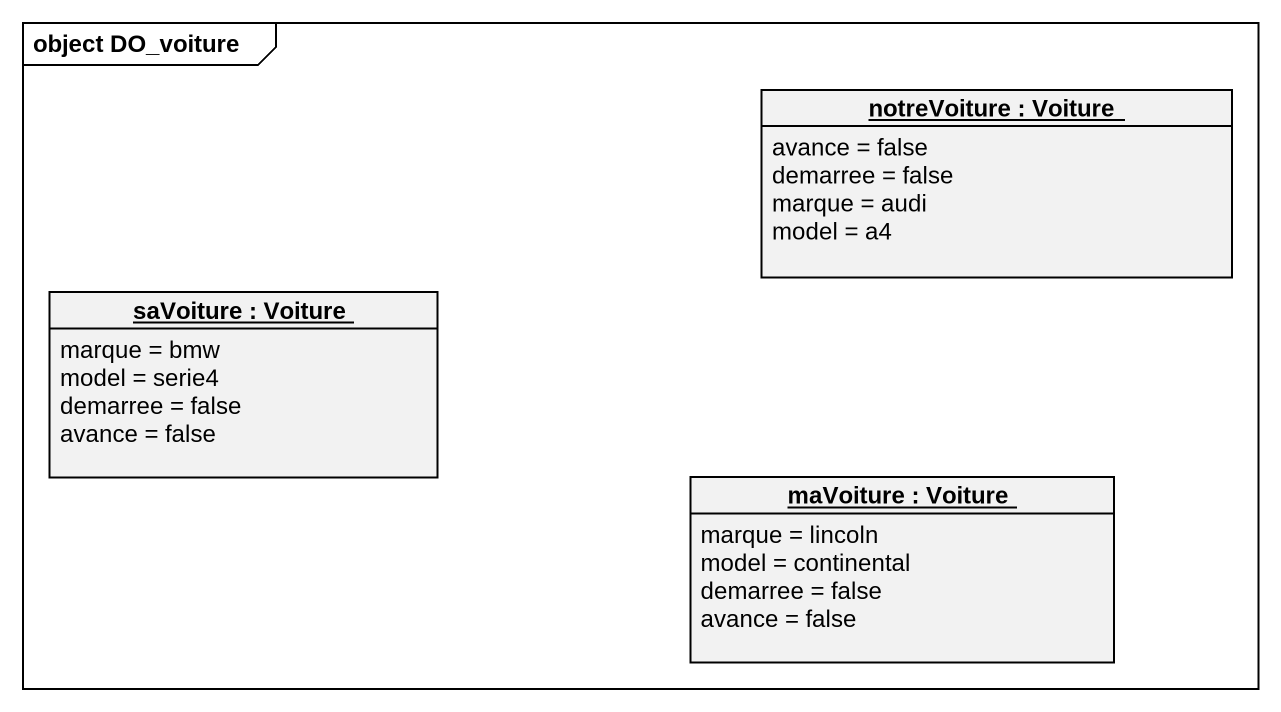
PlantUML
@startuml
mainframe object DO_voiture
hide circle
hide empty members
object "notreVoiture : Voiture" as notreVoiture {
  avance = false
  demarree = false
  marque = audi
  model = a4
}
object "saVoiture : Voiture" as saVoiture {
  marque = bmw
  model = serie4
  demarree = false
  avance = false
}
object "maVoiture : Voiture" as maVoiture {
  marque = lincoln
  model = continental
  demarree = false
  avance = false
}
@enduml
